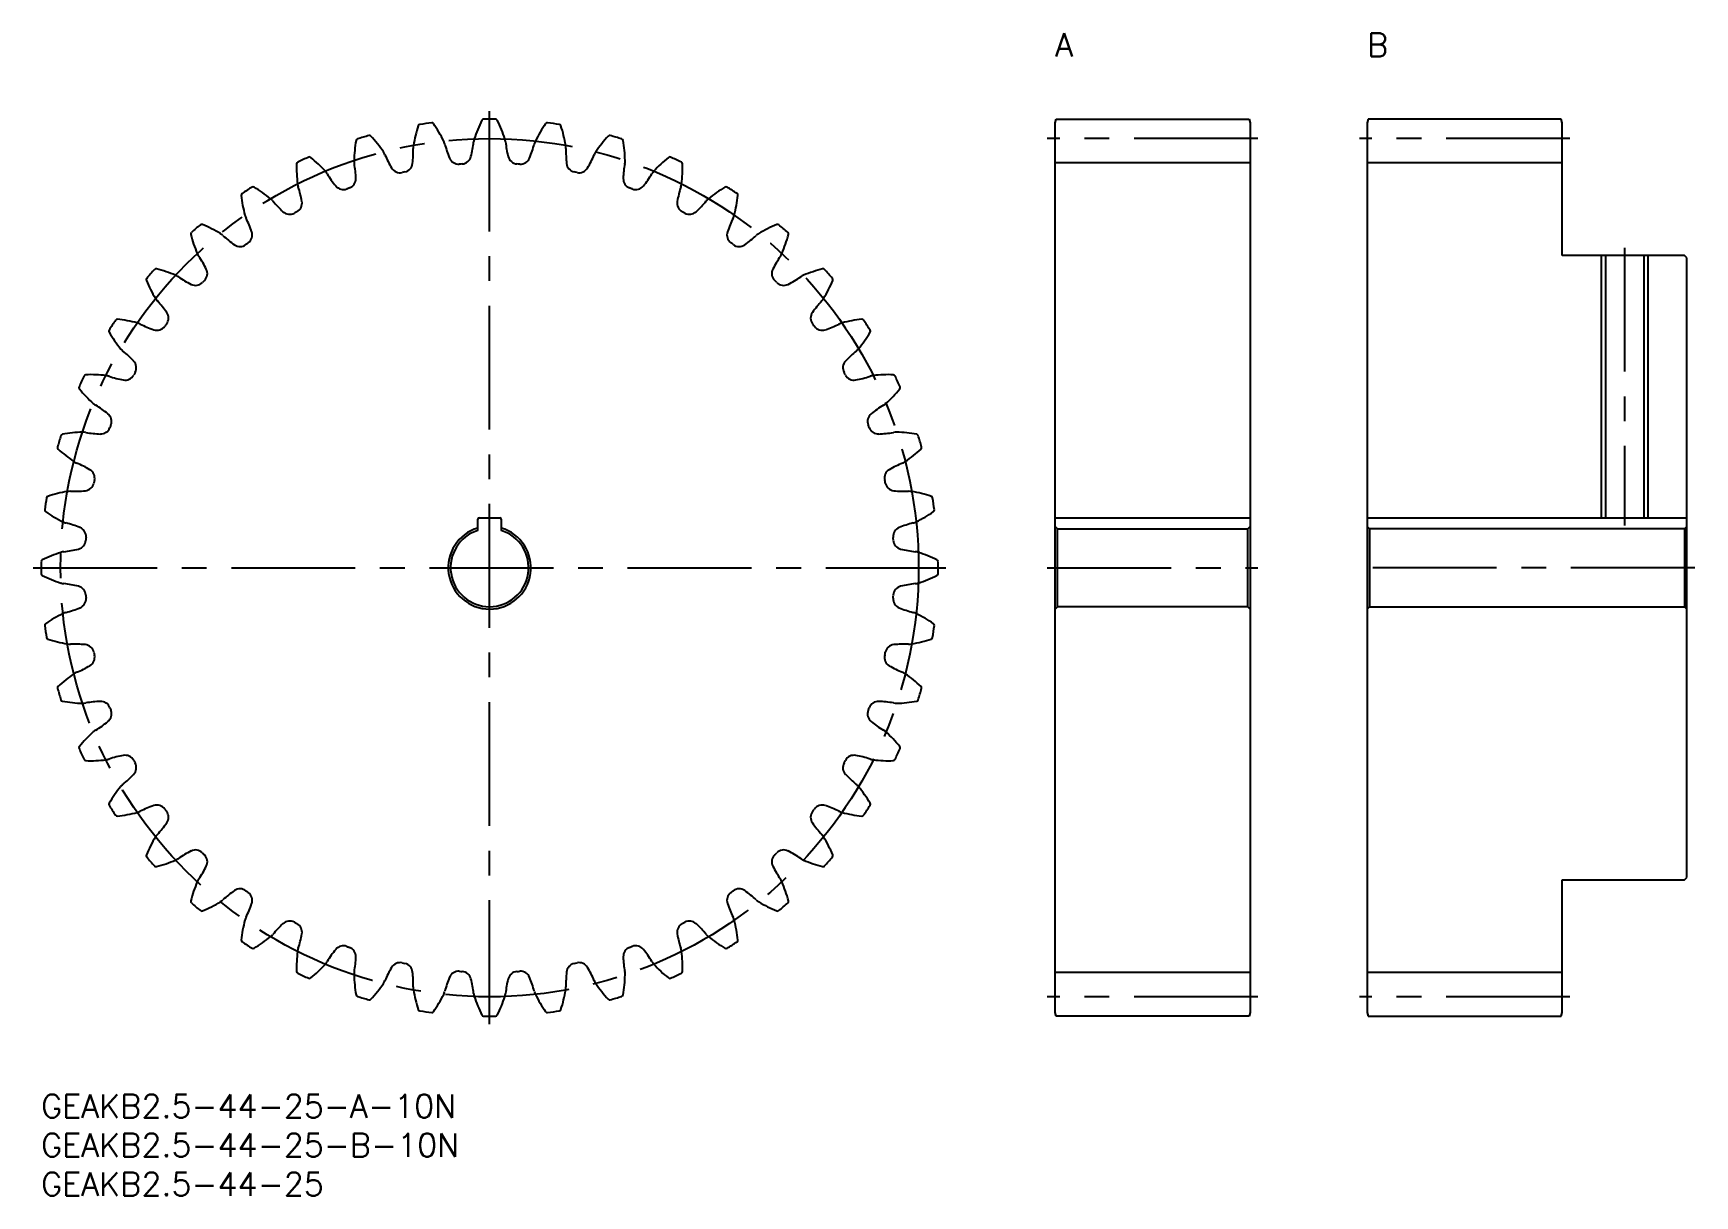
# Model space of a CAD drawing. Extents: x -1 to 212, y -13 to 136.
import ezdxf

# ---------------------------------------------------------------- set-up
doc = ezdxf.new("R2010")
doc.units = 0
doc.header["$LTSCALE"] = 0.5
doc.linetypes.add('CENTER', pattern=[50.8, 31.75, -6.35, 6.35, -6.35])
for name, color, linetype in [('MSM_CENTER', 1, 'CENTER'), ('MSM_CONTINUOUS', 7, 'CONTINUOUS'), ('MSM_NARROW', 5, 'CONTINUOUS'), ('MSM_PART_NUMBER', 7, 'CONTINUOUS')]:
    doc.layers.add(name, color=color, linetype=linetype)
doc.styles.get("Standard").update_dxf_attribs({"font": 'txt.shx', "height": 1, "bigfont": 'bigfont.shx'})

# ---------------------------------------------------------------- blocks, each defined once
blk = doc.blocks.new('*U2')
at = {"layer": 'MSM_PART_NUMBER'}
blk.add_text('GEAKB2.5-44-25-A-10N', height=3, dxfattribs=at).set_placement((0, -3))
blk = doc.blocks.new('*U3')
at = {"layer": 'MSM_PART_NUMBER'}
blk.add_text('GEAKB2.5-44-25-B-10N', height=3, dxfattribs=at).set_placement((0, -8))
blk = doc.blocks.new('*U5')
at = {"layer": 'MSM_PART_NUMBER'}
blk.add_text('GEAKB2.5-44-25', height=3, dxfattribs=at).set_placement((0, -13))
blk = doc.blocks.new('*U6')
at = {"layer": 'MSM_PART_NUMBER'}
blk.add_text('A', height=3, dxfattribs=at).set_placement((130, 133))
blk = doc.blocks.new('*U7')
at = {"layer": 'MSM_PART_NUMBER'}
blk.add_text('B', height=3, dxfattribs=at).set_placement((170, 133))

msp = doc.modelspace()

# ---------------------------------------------------------------- linework, layer by layer
at = {"layer": 'MSM_CENTER'}
for p, q in [((57.5, 9), (57.5, 126)), ((156, 122.5), (129, 122.5)), ((196, 122.5), (169, 122.5)), ((203, 108.5), (203, 72.9)), ((-1, 67.5), (116, 67.5)), ((129, 67.5), (156, 67.5)), ((212, 67.5), (169, 67.5)), ((156, 12.5), (129, 12.5)), ((196, 12.5), (169, 12.5))]:
    msp.add_line(p, q, dxfattribs=at)
msp.add_circle((57.5, 67.5), 55, dxfattribs=at)
at = {"layer": 'MSM_CONTINUOUS'}
for p, q in [((130, 124.5), (130.13, 125)), ((130, 10.5), (130, 124.5)), ((130.13, 125), (154.87, 125)), ((154.87, 125), (155, 124.5)), ((155, 124.5), (155, 10.5)), ((170.13, 125), (170, 124.5)), ((170, 124.5), (170, 10.5)), ((194.87, 125), (170.13, 125)), ((195, 124.5), (194.87, 125)), ((195, 107.5), (195, 124.5)), ((155, 119.38), (130, 119.38)), ((195, 119.38), (170, 119.38)), ((210.7, 107.5), (195, 107.5)), ((200.54, 107.5), (200.54, 73.9)), ((205.46, 107.5), (205.46, 73.9)), ((211, 107.2), (210.7, 107.5)), ((211, 27.8), (211, 107.2)), ((56, 72.27), (56, 73.7)), ((56.2, 73.9), (58.8, 73.9)), ((59, 73.7), (59, 72.27)), ((130, 73.9), (155, 73.9)), ((130.3, 72.5), (130, 72.8)), ((130.3, 62.5), (130.3, 72.5)), ((130.3, 72.5), (154.7, 72.5)), ((155, 72.8), (154.7, 72.5)), ((154.7, 62.5), (154.7, 72.5)), ((170, 73.9), (211, 73.9)), ((170, 72.8), (170.3, 72.5)), ((170.3, 72.5), (170.3, 62.5)), ((210.7, 72.5), (170.3, 72.5)), ((210.7, 72.5), (211, 72.8)), ((210.7, 72.5), (210.7, 62.5)), ((130, 62.2), (130.3, 62.5)), ((154.7, 62.5), (130.3, 62.5)), ((154.7, 62.5), (155, 62.2)), ((170.3, 62.5), (170, 62.2)), ((170.3, 62.5), (210.7, 62.5)), ((211, 62.2), (210.7, 62.5)), ((210.7, 27.5), (211, 27.8)), ((195, 10.5), (195, 27.5)), ((195, 27.5), (210.7, 27.5)), ((155, 15.62), (130, 15.62)), ((195, 15.62), (170, 15.62)), ((130.13, 10), (130, 10.5)), ((154.87, 10), (130.13, 10)), ((155, 10.5), (154.87, 10)), ((170, 10.5), (170.13, 10)), ((170.13, 10), (194.87, 10)), ((194.87, 10), (195, 10.5))]:
    msp.add_line(p, q, dxfattribs=at)
for centre, radius, start, end in [((65.08, 118.64), 17.6, 161.8153, 170.2273), ((48.6, 124.05), 0.25, 98.9477, 161.8152), ((57.5, 67.5), 57.5, 97.4159, 98.9477), ((50.11, 124.27), 0.25, 34.5484, 97.4159), ((35.82, 114.43), 17.6, 26.1364, 34.5484), ((72.28, 117.04), 17.6, 153.6334, 162.0455), ((56.73, 124.74), 0.25, 90.7659, 153.6334), ((57.5, 67.5), 57.5, 89.2341, 90.7659), ((58.27, 124.74), 0.25, 26.3666, 89.2341), ((42.72, 117.04), 17.6, 17.9545, 26.3666), ((79.18, 114.43), 17.6, 145.4516, 153.8636), ((64.89, 124.27), 0.25, 82.5841, 145.4516), ((57.5, 67.5), 57.5, 81.0523, 82.5841), ((66.4, 124.05), 0.25, 18.1847, 81.0523), ((49.92, 118.64), 17.6, 9.7727, 18.1847), ((57.72, 119.2), 17.6, 169.9971, 178.4091), ((40.64, 122.21), 0.25, 107.1295, 169.9971), ((57.5, 67.5), 57.5, 105.5977, 107.1295), ((42.11, 122.64), 0.25, 42.7302, 105.5977), ((29.36, 110.87), 17.6, 34.3182, 42.7302), ((49.77, 121.28), 2.06, 170.2273, 181.6667), ((49.77, 121.28), 2.06, 14.6969, 26.1364), ((65.95, 125.53), 14.67, 194.7546, 202.1518), ((40.88, 123.74), 14.67, 346.03, 353.4272), ((57.5, 121.83), 2.06, 162.0455, 173.4849), ((57.5, 121.83), 2.06, 6.5151, 17.9545), ((74.12, 123.74), 14.67, 186.5728, 193.97), ((49.05, 125.53), 14.67, 337.8482, 345.2454), ((65.23, 121.28), 2.06, 153.8636, 165.3031), ((65.23, 121.28), 2.06, 358.3333, 9.7727), ((85.64, 110.87), 17.6, 137.2698, 145.6818), ((72.89, 122.64), 0.25, 74.4023, 137.2698), ((57.5, 67.5), 57.5, 72.8705, 74.4023), ((74.36, 122.21), 0.25, 10.0029, 72.8705), ((57.28, 119.2), 17.6, 1.5909, 10.0029), ((33.02, 119.25), 0.25, 115.3114, 178.1789), ((57.5, 67.5), 57.5, 113.7795, 115.3114), ((34.42, 119.89), 0.25, 50.912, 113.7795), ((23.48, 106.42), 17.6, 42.5, 50.912), ((42.19, 119.63), 2.06, 178.4091, 189.8486), ((42.19, 119.63), 2.06, 22.8787, 34.3182), ((57.6, 126.15), 14.67, 202.9364, 210.3336), ((46.39, 119.45), 1.25, 282.0682, 354.2118), ((33.04, 120.8), 14.67, 354.2118, 1.609), ((53.52, 120.48), 1.25, 202.1518, 274.2955), ((53.9, 120.5), 1.25, 273.8864, 346.03), ((61.1, 120.5), 1.25, 193.97, 266.1137), ((61.48, 120.48), 1.25, 265.7046, 337.8482), ((81.96, 120.8), 14.67, 178.391, 185.7882), ((68.61, 119.45), 1.25, 185.7882, 257.9318), ((57.4, 126.15), 14.67, 329.6664, 337.0636), ((72.81, 119.63), 2.06, 145.6818, 157.1213), ((72.81, 119.63), 2.06, 350.1514, 1.5909), ((91.52, 106.42), 17.6, 129.088, 137.5), ((80.58, 119.89), 0.25, 66.2205, 129.088), ((57.5, 67.5), 57.5, 64.6886, 66.2205), ((81.98, 119.25), 0.25, 1.8211, 64.6886), ((50.36, 118.7), 17.6, 178.1789, 186.5909), ((34.93, 116.92), 2.06, 31.0605, 42.5), ((49.25, 125.56), 14.67, 211.1182, 218.5154), ((39.11, 117.34), 1.25, 290.25, 2.3937), ((25.71, 116.78), 14.67, 2.3937, 9.7908), ((46.02, 119.37), 1.25, 210.3336, 282.4773), ((57.5, 67.5), 51.87, 102.0682, 102.4773), ((57.5, 67.5), 51.87, 93.8863, 94.2955), ((57.5, 67.5), 51.87, 85.7045, 86.1137), ((57.5, 67.5), 51.88, 77.5227, 77.9318), ((68.98, 119.37), 1.25, 257.5227, 329.6664), ((89.29, 116.78), 14.67, 170.2092, 177.6063), ((75.89, 117.34), 1.25, 177.6063, 249.75), ((65.75, 125.56), 14.67, 321.4846, 328.8818), ((80.07, 116.92), 2.06, 137.5, 148.9395), ((64.64, 118.7), 17.6, 353.4091, 1.8211), ((25.91, 115.24), 0.25, 123.4932, 186.3607), ((43.15, 117.17), 17.6, 186.3607, 194.7727), ((57.5, 67.5), 57.5, 121.9614, 123.4932), ((27.19, 116.07), 0.25, 59.0938, 121.9614), ((18.28, 101.18), 17.6, 50.6818, 59.0938), ((34.93, 116.92), 2.06, 186.5909, 198.0304), ((19.02, 111.75), 14.67, 10.5755, 17.9727), ((38.76, 117.21), 1.25, 218.5154, 290.6591), ((57.5, 67.5), 51.88, 110.25, 110.6591), ((57.5, 67.5), 51.88, 69.3409, 69.75), ((76.24, 117.21), 1.25, 249.3409, 321.4846), ((95.98, 111.75), 14.67, 162.0273, 169.4245), ((80.07, 116.92), 2.06, 341.9696, 353.4091), ((96.72, 101.18), 17.6, 120.9062, 129.3182), ((87.81, 116.07), 0.25, 58.0386, 120.9062), ((57.5, 67.5), 57.5, 56.5068, 58.0386), ((71.85, 117.17), 17.6, 345.2273, 353.6393), ((89.09, 115.24), 0.25, 353.6393, 56.5068), ((28.13, 113.2), 2.06, 39.2424, 50.6818), ((41.08, 123.8), 14.67, 219.3001, 226.6973), ((31.87, 114.04), 1.25, 226.6973, 298.8409), ((57.5, 67.5), 51.88, 118.4318, 118.8409), ((32.21, 114.22), 1.25, 298.4318, 10.5755), ((82.79, 114.22), 1.25, 169.4245, 241.5682), ((57.5, 67.5), 51.88, 61.1591, 61.5682), ((83.13, 114.04), 1.25, 241.1591, 313.3027), ((73.92, 123.8), 14.67, 313.3027, 320.6999), ((86.87, 113.2), 2.06, 129.3182, 140.7576), ((57.5, 67.5), 57.5, 130.1432, 131.675), ((20.59, 111.26), 0.25, 67.2756, 130.1432), ((13.89, 95.26), 17.6, 58.8636, 67.2756), ((28.13, 113.2), 2.06, 194.7727, 206.2122), ((13.11, 105.83), 14.67, 18.7573, 26.1545), ((101.89, 105.83), 14.67, 153.8455, 161.2427), ((86.87, 113.2), 2.06, 333.7878, 345.2273), ((101.11, 95.26), 17.6, 112.7244, 121.1364), ((94.41, 111.26), 0.25, 49.8568, 112.7244), ((57.5, 67.5), 57.5, 48.325, 49.8568), ((19.43, 110.26), 0.25, 131.675, 194.5425), ((36.23, 114.62), 17.6, 194.5425, 202.9545), ((21.92, 108.56), 2.06, 47.4242, 58.8636), ((33.23, 120.89), 14.67, 227.4819, 234.8791), ((25.51, 109.91), 1.25, 234.8791, 307.0227), ((57.5, 67.5), 51.87, 126.6136, 127.0227), ((25.82, 110.14), 1.25, 306.6136, 18.7573), ((89.18, 110.14), 1.25, 161.2427, 233.3864), ((57.5, 67.5), 51.88, 52.9773, 53.3864), ((89.49, 109.91), 1.25, 232.9773, 305.1209), ((81.77, 120.89), 14.67, 305.1209, 312.5181), ((93.08, 108.56), 2.06, 121.1364, 132.5758), ((78.77, 114.62), 17.6, 337.0455, 345.4575), ((95.57, 110.26), 0.25, 345.4575, 48.325), ((21.92, 108.56), 2.06, 202.9546, 214.394), ((8.11, 99.12), 14.67, 26.9391, 34.3363), ((106.89, 99.12), 14.67, 145.6637, 153.0609), ((93.08, 108.56), 2.06, 325.606, 337.0455), ((13.74, 104.41), 0.25, 139.8568, 202.7243), ((57.5, 67.5), 57.5, 138.325, 139.8568), ((14.74, 105.57), 0.25, 75.4575, 138.325), ((10.38, 88.77), 17.6, 67.0455, 75.4575), ((16.44, 103.08), 2.06, 55.606, 67.0455), ((25.88, 116.89), 14.67, 235.6637, 243.0609), ((20.07, 105.2), 1.25, 314.7955, 26.9391), ((94.93, 105.2), 1.25, 153.0609, 225.2046), ((89.12, 116.89), 14.67, 296.9391, 304.3363), ((98.56, 103.08), 2.06, 112.9545, 124.394), ((104.62, 88.77), 17.6, 104.5425, 112.9545), ((100.26, 105.57), 0.25, 41.675, 104.5425), ((57.5, 67.5), 57.5, 40.1432, 41.675), ((101.26, 104.41), 0.25, 337.2756, 40.1432), ((29.74, 111.11), 17.6, 202.7244, 211.1364), ((19.8, 104.93), 1.25, 243.0609, 315.2046), ((57.5, 67.5), 51.87, 134.7954, 135.2046), ((57.5, 67.5), 51.88, 44.7954, 45.2046), ((95.2, 104.93), 1.25, 224.7955, 296.9391), ((85.26, 111.11), 17.6, 328.8636, 337.2756), ((16.44, 103.08), 2.06, 211.1364, 222.5758), ((4.11, 91.77), 14.67, 35.1209, 42.5181), ((15.09, 99.49), 1.25, 322.9772, 35.1209), ((99.91, 99.49), 1.25, 144.8791, 217.0227), ((110.89, 91.77), 14.67, 137.4819, 144.8791), ((98.56, 103.08), 2.06, 317.4242, 328.8636), ((57.5, 67.5), 57.5, 146.5068, 148.0386), ((9.76, 99.09), 0.25, 83.6394, 146.5068), ((7.83, 81.85), 17.6, 75.2273, 83.6393), ((11.8, 96.87), 2.06, 63.7878, 75.2273), ((19.17, 111.89), 14.67, 243.8455, 251.2427), ((14.86, 99.18), 1.25, 251.2427, 323.3864), ((57.5, 67.5), 51.88, 142.9773, 143.3864), ((57.5, 67.5), 51.87, 36.6136, 37.0227), ((100.14, 99.18), 1.25, 216.6136, 288.7573), ((95.83, 111.89), 14.67, 288.7573, 296.1545), ((103.2, 96.87), 2.06, 104.7727, 116.2122), ((107.17, 81.85), 17.6, 96.3607, 104.7727), ((105.24, 99.09), 0.25, 33.4932, 96.3607), ((57.5, 67.5), 57.5, 31.9614, 33.4932), ((8.93, 97.81), 0.25, 148.0386, 210.9061), ((23.82, 106.72), 17.6, 210.9062, 219.3182), ((91.18, 106.72), 17.6, 320.6818, 329.0938), ((106.07, 97.81), 0.25, 329.0938, 31.9614), ((11.8, 96.87), 2.06, 219.3182, 230.7576), ((1.2, 83.92), 14.67, 43.3027, 50.6999), ((10.96, 93.13), 1.25, 331.1591, 43.3028), ((104.04, 93.13), 1.25, 136.6973, 208.8409), ((113.8, 83.92), 14.67, 129.3001, 136.6973), ((103.2, 96.87), 2.06, 309.2424, 320.6818), ((57.5, 67.5), 57.5, 154.6886, 156.2205), ((5.75, 91.98), 0.25, 91.8211, 154.6886), ((6.3, 74.64), 17.6, 83.4091, 91.8211), ((8.08, 90.07), 2.06, 71.9696, 83.4091), ((13.25, 105.98), 14.67, 252.0273, 259.4245), ((10.78, 92.79), 1.25, 259.4245, 331.5682), ((57.5, 67.5), 51.88, 151.1591, 151.5682), ((57.5, 67.5), 51.88, 28.4318, 28.8409), ((104.22, 92.79), 1.25, 208.4318, 280.5755), ((101.75, 105.98), 14.67, 280.5755, 287.9727), ((106.92, 90.07), 2.06, 96.5909, 108.0304), ((108.7, 74.64), 17.6, 88.1789, 96.5909), ((109.25, 91.98), 0.25, 25.3111, 88.1789), ((57.5, 67.5), 57.5, 23.7795, 25.3114), ((5.11, 90.58), 0.25, 156.2205, 219.088), ((18.58, 101.52), 17.6, 219.088, 227.5), ((96.42, 101.52), 17.6, 312.5, 320.912), ((109.89, 90.58), 0.25, 320.912, 23.7795), ((8.08, 90.07), 2.06, 227.5, 238.9395), ((-0.56, 75.75), 14.67, 51.4846, 58.8818), ((115.56, 75.75), 14.67, 121.1182, 128.5154), ((106.92, 90.07), 2.06, 301.0605, 312.5), ((7.66, 85.89), 1.25, 267.6063, 339.75), ((7.79, 86.24), 1.25, 339.3409, 51.4846), ((57.5, 67.5), 51.88, 159.3409, 159.75), ((107.21, 86.24), 1.25, 128.5154, 200.6591), ((57.5, 67.5), 51.87, 20.25, 20.6591), ((107.34, 85.89), 1.25, 200.25, 272.3937), ((57.5, 67.5), 57.5, 162.8705, 164.4023), ((2.79, 84.36), 0.25, 100.0029, 162.8705), ((5.8, 67.28), 17.6, 91.5909, 100.0029), ((5.37, 82.81), 2.06, 80.1514, 91.5909), ((8.22, 99.29), 14.67, 260.2092, 267.6063), ((106.78, 99.29), 14.67, 272.3937, 279.7908), ((109.63, 82.81), 2.06, 88.4091, 99.8486), ((109.2, 67.28), 17.6, 79.9971, 88.4091), ((112.21, 84.36), 0.25, 17.1293, 79.9971), ((57.5, 67.5), 57.5, 15.5977, 17.1295), ((2.36, 82.89), 0.25, 164.4023, 227.2698), ((14.13, 95.64), 17.6, 227.2698, 235.6818), ((5.37, 82.81), 2.06, 235.6818, 247.1213), ((109.63, 82.81), 2.06, 292.8787, 304.3182), ((100.87, 95.64), 17.6, 304.3182, 312.7302), ((112.64, 82.89), 0.25, 312.7302, 15.5977), ((-1.15, 67.4), 14.67, 59.6664, 67.0636), ((5.63, 78.98), 1.25, 347.5227, 59.6664), ((109.37, 78.98), 1.25, 120.3336, 192.4773), ((116.15, 67.4), 14.67, 112.9364, 120.3336), ((6.36, 59.92), 17.6, 99.7727, 108.1847), ((3.72, 75.23), 2.06, 88.3333, 99.7727), ((4.2, 91.96), 14.67, 268.391, 275.7882), ((5.55, 78.61), 1.25, 275.7882, 347.9318), ((57.5, 67.5), 51.87, 167.5227, 167.9318), ((57.5, 67.5), 51.88, 12.0682, 12.4773), ((109.45, 78.61), 1.25, 192.0682, 264.2118), ((110.8, 91.96), 14.67, 264.2118, 271.609), ((111.28, 75.23), 2.06, 80.2273, 91.6667), ((108.64, 59.92), 17.6, 71.8153, 80.2273), ((57.5, 67.5), 57.5, 171.0523, 172.5841), ((0.73, 74.89), 0.25, 172.5841, 235.4516), ((10.57, 89.18), 17.6, 235.4516, 243.8636), ((0.95, 76.4), 0.25, 108.1847, 171.0523), ((104.43, 89.18), 17.6, 296.1364, 304.5484), ((114.05, 76.4), 0.25, 8.9475, 71.8153), ((57.5, 67.5), 57.5, 7.4159, 8.9477), ((114.27, 74.89), 0.25, 304.5484, 7.4159), ((3.72, 75.23), 2.06, 243.8636, 255.3031), ((-0.53, 59.05), 14.67, 67.8482, 75.2454), ((4.52, 71.48), 1.25, 355.7045, 67.8482), ((57.5, 67.5), 5.3, 106.4405, 73.5595), ((56.2, 73.7), 0.2, 90, 180), ((58.8, 73.7), 0.2, 0, 90), ((110.48, 71.48), 1.25, 112.1518, 184.2955), ((115.53, 59.05), 14.67, 104.7546, 112.1518), ((111.28, 75.23), 2.06, 284.6969, 296.1364), ((4.5, 71.1), 1.25, 283.97, 356.1136), ((57.5, 67.5), 51.87, 175.7045, 176.1137), ((57.5, 67.5), 5, 107.4576, 72.5424), ((57.5, 67.5), 51.88, 3.8863, 4.2955), ((110.5, 71.1), 1.25, 183.8864, 256.03), ((57.5, 67.5), 57.5, 179.2341, 180.7659), ((0.26, 68.27), 0.25, 116.3666, 179.2341), ((7.96, 52.72), 17.6, 107.9545, 116.3666), ((3.17, 67.5), 2.06, 96.5151, 107.9545), ((1.26, 84.12), 14.67, 276.5728, 283.97), ((113.74, 84.12), 14.67, 256.03, 263.4272), ((111.83, 67.5), 2.06, 72.0455, 83.4849), ((107.04, 52.72), 17.6, 63.6334, 72.0455), ((114.74, 68.27), 0.25, 0.7659, 63.6334), ((57.5, 67.5), 57.5, 359.2341, 0.7659), ((0.26, 66.73), 0.25, 180.7659, 243.6334), ((7.96, 82.28), 17.6, 243.6334, 252.0455), ((107.04, 82.28), 17.6, 287.9545, 296.3666), ((114.74, 66.73), 0.25, 296.3666, 359.2341), ((3.17, 67.5), 2.06, 252.0455, 263.4849), ((1.26, 50.88), 14.67, 76.03, 83.4272), ((4.5, 63.9), 1.25, 3.8864, 76.03), ((57.5, 67.5), 51.88, 183.8863, 184.2955), ((57.5, 67.5), 51.88, 355.7045, 356.1137), ((110.5, 63.9), 1.25, 103.97, 176.1137), ((113.74, 50.88), 14.67, 96.5728, 103.97), ((111.83, 67.5), 2.06, 276.5151, 287.9545), ((-0.53, 75.95), 14.67, 284.7546, 292.1518), ((4.52, 63.52), 1.25, 292.1518, 4.2955), ((110.48, 63.52), 1.25, 175.7045, 247.8482), ((115.53, 75.95), 14.67, 247.8482, 255.2454), ((0.73, 60.11), 0.25, 124.5484, 187.4159), ((57.5, 67.5), 57.5, 187.4159, 188.9477), ((10.57, 45.82), 17.6, 116.1364, 124.5484), ((3.72, 59.77), 2.06, 104.6969, 116.1364), ((111.28, 59.77), 2.06, 63.8636, 75.3031), ((104.43, 45.82), 17.6, 55.4516, 63.8636), ((57.5, 67.5), 57.5, 351.0523, 352.5841), ((114.27, 60.11), 0.25, 352.5839, 55.4516), ((0.95, 58.6), 0.25, 188.9479, 251.8152), ((6.36, 75.08), 17.6, 251.8153, 260.2273), ((3.72, 59.77), 2.06, 260.2273, 271.6667), ((4.2, 43.04), 14.67, 84.2118, 91.609), ((5.55, 56.39), 1.25, 12.0682, 84.2118), ((109.45, 56.39), 1.25, 95.7882, 167.9318), ((110.8, 43.04), 14.67, 88.391, 95.7882), ((111.28, 59.77), 2.06, 268.3333, 279.7727), ((108.64, 75.08), 17.6, 279.7727, 288.1847), ((114.05, 58.6), 0.25, 288.1847, 351.0523), ((5.63, 56.02), 1.25, 300.3336, 12.4772), ((57.5, 67.5), 51.87, 192.0682, 192.4773), ((109.37, 56.02), 1.25, 167.5227, 239.6664), ((57.5, 67.5), 51.88, 347.5227, 347.9318), ((14.13, 39.36), 17.6, 124.3182, 132.7302), ((5.37, 52.19), 2.06, 112.8787, 124.3182), ((-1.15, 67.6), 14.67, 292.9364, 300.3336), ((116.15, 67.6), 14.67, 239.6664, 247.0636), ((109.63, 52.19), 2.06, 55.6818, 67.1213), ((100.87, 39.36), 17.6, 47.2698, 55.6818), ((2.36, 52.11), 0.25, 132.7302, 195.5977), ((57.5, 67.5), 57.5, 195.5977, 197.1295), ((57.5, 67.5), 57.5, 342.8705, 344.4023), ((112.64, 52.11), 0.25, 344.4023, 47.2698), ((2.79, 50.64), 0.25, 197.1295, 259.9971), ((5.8, 67.72), 17.6, 259.9971, 268.4091), ((5.37, 52.19), 2.06, 268.4091, 279.8486), ((8.22, 35.71), 14.67, 92.3937, 99.7908), ((7.66, 49.11), 1.25, 20.25, 92.3937), ((7.79, 48.76), 1.25, 308.5154, 20.6591), ((57.5, 67.5), 51.87, 200.25, 200.6591), ((107.21, 48.76), 1.25, 159.3409, 231.4846), ((57.5, 67.5), 51.87, 339.3409, 339.75), ((107.34, 49.11), 1.25, 87.6063, 159.75), ((106.78, 35.71), 14.67, 80.2092, 87.6063), ((109.63, 52.19), 2.06, 260.1514, 271.5909), ((109.2, 67.72), 17.6, 271.5909, 280.0029), ((112.21, 50.64), 0.25, 280.0029, 342.8705), ((-0.56, 59.25), 14.67, 301.1182, 308.5154), ((115.56, 59.25), 14.67, 231.4846, 238.8818), ((18.58, 33.48), 17.6, 132.5, 140.912), ((8.08, 44.93), 2.06, 121.0605, 132.5), ((106.92, 44.93), 2.06, 47.5, 58.9395), ((96.42, 33.48), 17.6, 39.088, 47.5), ((5.11, 44.42), 0.25, 140.912, 203.7795), ((57.5, 67.5), 57.5, 203.7795, 205.3114), ((5.75, 43.02), 0.25, 205.3114, 268.1789), ((6.3, 60.36), 17.6, 268.1789, 276.5909), ((8.08, 44.93), 2.06, 276.5909, 288.0304), ((13.25, 29.02), 14.67, 100.5755, 107.9727), ((10.78, 42.21), 1.25, 28.4318, 100.5755), ((57.5, 67.5), 51.88, 208.4318, 208.8409), ((57.5, 67.5), 51.88, 331.1591, 331.5682), ((104.22, 42.21), 1.25, 79.4245, 151.5682), ((101.75, 29.02), 14.67, 72.0273, 79.4245), ((106.92, 44.93), 2.06, 251.9696, 263.4091), ((108.7, 60.36), 17.6, 263.4091, 271.8211), ((109.25, 43.02), 0.25, 271.8212, 334.6886), ((57.5, 67.5), 57.5, 334.6886, 336.2205), ((109.89, 44.42), 0.25, 336.2205, 39.088), ((1.2, 51.08), 14.67, 309.3001, 316.6973), ((10.96, 41.87), 1.25, 316.6973, 28.8409), ((104.04, 41.87), 1.25, 151.1591, 223.3027), ((113.8, 51.08), 14.67, 223.3027, 230.6999), ((23.82, 28.28), 17.6, 140.6818, 149.0938), ((11.8, 38.13), 2.06, 129.2424, 140.6818), ((103.2, 38.13), 2.06, 39.3182, 50.7576), ((91.18, 28.28), 17.6, 30.9062, 39.3182), ((8.93, 37.19), 0.25, 149.0938, 211.9614), ((57.5, 67.5), 57.5, 211.9614, 213.4932), ((11.8, 38.13), 2.06, 284.7727, 296.2122), ((19.17, 23.11), 14.67, 108.7573, 116.1545), ((14.86, 35.82), 1.25, 36.6136, 108.7573), ((57.5, 67.5), 51.88, 216.6136, 217.0227), ((15.09, 35.51), 1.25, 324.8791, 37.0227), ((99.91, 35.51), 1.25, 142.9773, 215.1209), ((57.5, 67.5), 51.88, 322.9773, 323.3864), ((100.14, 35.82), 1.25, 71.2427, 143.3864), ((95.83, 23.11), 14.67, 63.8455, 71.2427), ((103.2, 38.13), 2.06, 243.7878, 255.2273), ((57.5, 67.5), 57.5, 326.5068, 328.0386), ((106.07, 37.19), 0.25, 328.0386, 30.9062), ((9.76, 35.91), 0.25, 213.4932, 276.3607), ((7.83, 53.15), 17.6, 276.3607, 284.7727), ((4.11, 43.23), 14.67, 317.4819, 324.8791), ((110.89, 43.23), 14.67, 215.1209, 222.5181), ((107.17, 53.15), 17.6, 255.2273, 263.6393), ((105.24, 35.91), 0.25, 263.6393, 326.5068), ((29.74, 23.89), 17.6, 148.8636, 157.2756), ((16.44, 31.92), 2.06, 137.4242, 148.8636), ((98.56, 31.92), 2.06, 31.1364, 42.5758), ((85.26, 23.89), 17.6, 22.7244, 31.1364), ((13.74, 30.59), 0.25, 157.2756, 220.1432), ((57.5, 67.5), 57.5, 220.1432, 221.675), ((10.38, 46.23), 17.6, 284.5425, 292.9545), ((16.44, 31.92), 2.06, 292.9546, 304.394), ((25.88, 18.11), 14.67, 116.9391, 124.3363), ((19.8, 30.07), 1.25, 44.7955, 116.9391), ((57.5, 67.5), 51.88, 224.7954, 225.2046), ((20.07, 29.8), 1.25, 333.0609, 45.2045), ((94.93, 29.8), 1.25, 134.7955, 206.9391), ((57.5, 67.5), 51.87, 314.7954, 315.2046), ((95.2, 30.07), 1.25, 63.0609, 135.2046), ((89.12, 18.11), 14.67, 55.6637, 63.0609), ((98.56, 31.92), 2.06, 235.606, 247.0455), ((104.62, 46.23), 17.6, 247.0455, 255.4575), ((57.5, 67.5), 57.5, 318.325, 319.8568), ((101.26, 30.59), 0.25, 319.8568, 22.7244), ((14.74, 29.43), 0.25, 221.675, 284.5425), ((8.11, 35.88), 14.67, 325.6637, 333.0609), ((106.89, 35.88), 14.67, 206.9391, 214.3363), ((100.26, 29.43), 0.25, 255.4575, 318.325), ((36.23, 20.38), 17.6, 157.0455, 165.4575), ((21.92, 26.44), 2.06, 145.606, 157.0455), ((33.23, 14.11), 14.67, 125.1209, 132.5181), ((25.51, 25.09), 1.25, 52.9773, 125.1209), ((57.5, 67.5), 51.87, 232.9773, 233.3864), ((25.82, 24.86), 1.25, 341.2427, 53.3863), ((89.18, 24.86), 1.25, 126.6136, 198.7573), ((57.5, 67.5), 51.87, 306.6136, 307.0227), ((89.49, 25.09), 1.25, 54.8791, 127.0227), ((81.77, 14.11), 14.67, 47.4819, 54.8791), ((93.08, 26.44), 2.06, 22.9546, 34.394), ((78.77, 20.38), 17.6, 14.5425, 22.9545), ((19.43, 24.74), 0.25, 165.4575, 228.325), ((57.5, 67.5), 57.5, 228.325, 229.8568), ((20.59, 23.74), 0.25, 229.8568, 292.7243), ((13.89, 39.74), 17.6, 292.7244, 301.1364), ((21.92, 26.44), 2.06, 301.1364, 312.5758), ((13.11, 29.17), 14.67, 333.8455, 341.2427), ((101.89, 29.17), 14.67, 198.7573, 206.1545), ((93.08, 26.44), 2.06, 227.4242, 238.8636), ((101.11, 39.74), 17.6, 238.8636, 247.2756), ((94.41, 23.74), 0.25, 247.2757, 310.1432), ((57.5, 67.5), 57.5, 310.1432, 311.675), ((95.57, 24.74), 0.25, 311.675, 14.5425), ((43.15, 17.83), 17.6, 165.2273, 173.6393), ((28.13, 21.8), 2.06, 153.7878, 165.2273), ((41.08, 11.2), 14.67, 133.3027, 140.6999), ((31.87, 20.96), 1.25, 61.1591, 133.3027), ((57.5, 67.5), 51.87, 241.1591, 241.5682), ((32.21, 20.78), 1.25, 349.4245, 61.5682), ((82.79, 20.78), 1.25, 118.4318, 190.5755), ((57.5, 67.5), 51.88, 298.4318, 298.8409), ((83.13, 20.96), 1.25, 46.6973, 118.8409), ((73.92, 11.2), 14.67, 39.3001, 46.6973), ((86.87, 21.8), 2.06, 14.7727, 26.2122), ((71.85, 17.83), 17.6, 6.3607, 14.7727), ((25.91, 19.76), 0.25, 173.6393, 236.5068), ((57.5, 67.5), 57.5, 236.5068, 238.0386), ((18.28, 33.82), 17.6, 300.9062, 309.3182), ((28.13, 21.8), 2.06, 309.3182, 320.7576), ((19.02, 23.25), 14.67, 342.0273, 349.4245), ((95.98, 23.25), 14.67, 190.5755, 197.9727), ((86.87, 21.8), 2.06, 219.2424, 230.6818), ((96.72, 33.82), 17.6, 230.6818, 239.0938), ((57.5, 67.5), 57.5, 301.9614, 303.4932), ((89.09, 19.76), 0.25, 303.4932, 6.3607), ((27.19, 18.93), 0.25, 238.0386, 300.9062), ((50.36, 16.3), 17.6, 173.4091, 181.8211), ((34.93, 18.08), 2.06, 161.9696, 173.4091), ((49.25, 9.44), 14.67, 141.4846, 148.8818), ((38.76, 17.79), 1.25, 69.3409, 141.4846), ((57.5, 67.5), 51.88, 249.3409, 249.75), ((39.11, 17.66), 1.25, 357.6063, 69.75), ((25.71, 18.22), 14.67, 350.2092, 357.6063), ((75.89, 17.66), 1.25, 110.25, 182.3937), ((89.29, 18.22), 14.67, 182.3937, 189.7908), ((57.5, 67.5), 51.87, 290.25, 290.6591), ((76.24, 17.79), 1.25, 38.5154, 110.6591), ((65.75, 9.44), 14.67, 31.1182, 38.5154), ((80.07, 18.08), 2.06, 6.5909, 18.0304), ((64.64, 16.3), 17.6, 358.1789, 6.5909), ((87.81, 18.93), 0.25, 239.0939, 301.9614), ((33.02, 15.75), 0.25, 181.8211, 244.6886), ((57.5, 67.5), 57.5, 244.6886, 246.2205), ((34.42, 15.11), 0.25, 246.2205, 309.088), ((23.48, 28.58), 17.6, 309.088, 317.5), ((34.93, 18.08), 2.06, 317.5, 328.9395), ((42.19, 15.37), 2.06, 170.1514, 181.5909), ((57.72, 15.8), 17.6, 181.5909, 190.0029), ((57.6, 8.85), 14.67, 149.6664, 157.0636), ((46.02, 15.63), 1.25, 77.5227, 149.6664), ((57.5, 67.5), 51.87, 257.5227, 257.9318), ((46.39, 15.55), 1.25, 5.7882, 77.9318), ((33.04, 14.2), 14.67, 358.391, 5.7882), ((65.95, 9.47), 14.67, 157.8482, 165.2454), ((53.52, 14.52), 1.25, 85.7045, 157.8482), ((57.5, 67.5), 51.87, 265.7045, 266.1137), ((53.9, 14.5), 1.25, 13.97, 86.1137), ((61.1, 14.5), 1.25, 93.8864, 166.03), ((57.5, 67.5), 51.88, 273.8863, 274.2955), ((61.48, 14.52), 1.25, 22.1518, 94.2955), ((49.05, 9.47), 14.67, 14.7546, 22.1518), ((81.96, 14.2), 14.67, 174.2118, 181.609), ((68.61, 15.55), 1.25, 102.0682, 174.2118), ((57.5, 67.5), 51.88, 282.0682, 282.4773), ((68.98, 15.63), 1.25, 30.3336, 102.4773), ((57.4, 8.85), 14.67, 22.9364, 30.3336), ((57.28, 15.8), 17.6, 349.9971, 358.4091), ((72.81, 15.37), 2.06, 358.4091, 9.8486), ((80.07, 18.08), 2.06, 211.0605, 222.5), ((91.52, 28.58), 17.6, 222.5, 230.912), ((80.58, 15.11), 0.25, 230.912, 293.7795), ((57.5, 67.5), 57.5, 293.7795, 295.3114), ((81.98, 15.75), 0.25, 295.3114, 358.1789), ((29.36, 24.13), 17.6, 317.2698, 325.6818), ((42.19, 15.37), 2.06, 325.6818, 337.1213), ((49.77, 13.72), 2.06, 178.3333, 189.7727), ((65.08, 16.36), 17.6, 189.7727, 198.1847), ((35.82, 20.57), 17.6, 325.4516, 333.8636), ((49.77, 13.72), 2.06, 333.8636, 345.3031), ((40.88, 11.26), 14.67, 6.5728, 13.97), ((57.5, 13.17), 2.06, 186.5151, 197.9545), ((57.5, 13.17), 2.06, 342.0455, 353.4849), ((74.12, 11.26), 14.67, 166.03, 173.4272), ((65.23, 13.72), 2.06, 194.6969, 206.1364), ((79.18, 20.57), 17.6, 206.1364, 214.5484), ((49.92, 16.36), 17.6, 341.8153, 350.2273), ((65.23, 13.72), 2.06, 350.2273, 1.6667), ((72.81, 15.37), 2.06, 202.8787, 214.3182), ((85.64, 24.13), 17.6, 214.3182, 222.7302), ((40.64, 12.79), 0.25, 190.0029, 252.8705), ((57.5, 67.5), 57.5, 252.8705, 254.4023), ((42.11, 12.36), 0.25, 254.4023, 317.2698), ((48.6, 10.95), 0.25, 198.1848, 261.0523), ((57.5, 67.5), 57.5, 261.0523, 262.5841), ((72.28, 17.96), 17.6, 197.9545, 206.3666), ((42.72, 17.96), 17.6, 333.6334, 342.0455), ((57.5, 67.5), 57.5, 277.4159, 278.9477), ((66.4, 10.95), 0.25, 278.9477, 341.8153), ((72.89, 12.36), 0.25, 222.7303, 285.5977), ((57.5, 67.5), 57.5, 285.5977, 287.1295), ((74.36, 12.79), 0.25, 287.1295, 349.9971), ((50.11, 10.73), 0.25, 262.5841, 325.4516), ((56.73, 10.26), 0.25, 206.3666, 269.2341), ((57.5, 67.5), 57.5, 269.2341, 270.7659), ((58.27, 10.26), 0.25, 270.7659, 333.6334), ((64.89, 10.73), 0.25, 214.5485, 277.4159)]:
    msp.add_arc(centre, radius, start, end, dxfattribs=at)
at = {"layer": 'MSM_NARROW'}
for p, q in [((200, 107.5), (200, 73.9)), ((206, 107.5), (206, 73.9))]:
    msp.add_line(p, q, dxfattribs=at)

# ---------------------------------------------------------------- block references
at = {"layer": 'MSM_CONTINUOUS'}
for name in ['*U6', '*U7', '*U2', '*U3', '*U5']:
    msp.add_blockref(name, (0, 0), dxfattribs=at)

doc.saveas('drawing.dxf')
